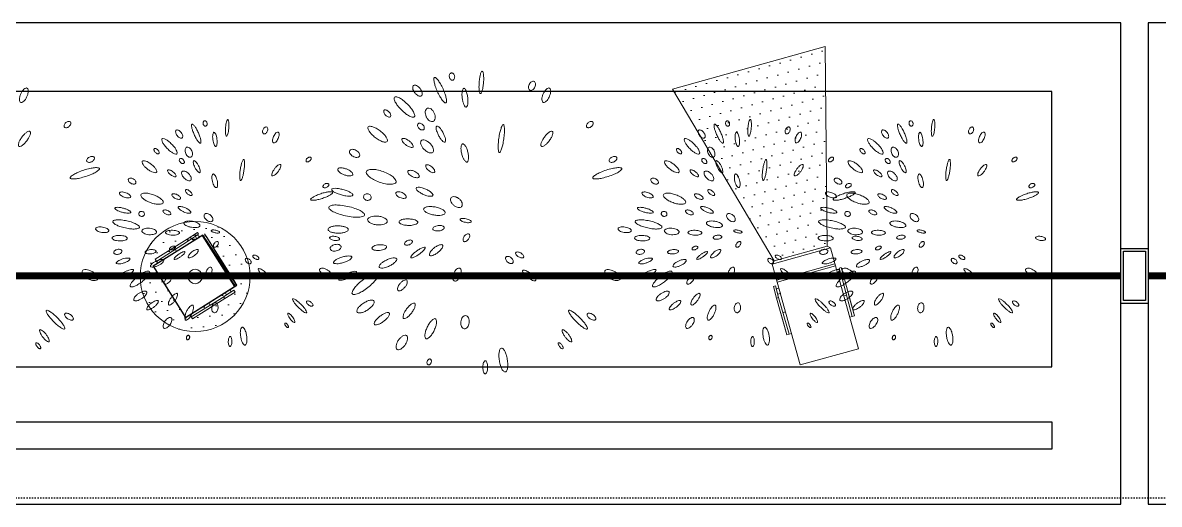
# Model space of a CAD drawing. Header units: millimetres. Extents: x 2562 to 7288, y 778 to 5635.
# Drawn here: x 5480.8 to 5563.4, y 969.2 to 1004.2 of the extents above; entities that cross this region are included whole.
import ezdxf

# ---------------------------------------------------------------- set-up
doc = ezdxf.new("R2010")
doc.units = ezdxf.units.MM
doc.set_wipeout_variables(frame=1)
doc.linetypes.add('HIDDEN', pattern=[0.375, 0.25, -0.125])
for name, color, linetype in [('0-gnl-gor3', 252, 'Continuous'), ('0-gnl-gor5', 254, 'Continuous'), ('0-gnl-ust', 191, 'HIDDEN'), ('2-tef-aksesuar', 30, 'Continuous'), ('yeni string aydinlatma', 30, 'Continuous')]:
    doc.layers.add(name, color=color, linetype=linetype)
doc.layers.add('ONOFF_LI-11', color=7, linetype='Continuous', lineweight=0, true_color=0xcc33a1)
doc.linetypes.add('ZIGZAG', pattern='A,0.00254,-5.08,[131,ltypeshp.shx,S=5.08,R=0,X=-5.08,Y=0],-10.16,[131,ltypeshp.shx,S=5.08,R=180,X=5.08,Y=0],-5.08', length=20.32254)

# ---------------------------------------------------------------- blocks, each defined once
blk = doc.blocks.new('LI-11')
blk.add_wipeout([(-2.2, 3.187), (2.2, 3.187), (2.2, 0.81), (2.555, 0.81), (2.555, -2.833), (2.405, -2.833), (2.405, -2.558), (2.2, -2.558), (2.2, -4.413), (2, -4.613), (-2, -4.613), (-2.2, -4.413), (-2.2, -2.608), (-2.4, -2.608), (-2.4, -2.833), (-2.55, -2.833), (-2.555, 0.81), (-2.2, 0.81)]).dxf.layer = 'ONOFF_LI-11'
at = {"layer": 'ONOFF_LI-11', "ltscale": 3, "true_color": 0xf4cd0b}
h = blk.add_hatch(dxfattribs=at)
h.set_pattern_fill('DOTS', color=40, scale=0.5)
h.paths.add_polyline_path([(-5.754, -18.622), (5.754, -18.622), (2, -4.613), (-2, -4.613)])
at = {"layer": 'ONOFF_LI-11', "color": 251, "ltscale": 3}
for p, q in [((-2.2, 0.81), (-2.555, 0.81)), ((-2.555, 0.81), (-2.555, -0.81)), ((2.2, 0.81), (2.555, 0.81)), ((2.555, 0.81), (2.555, -0.81)), ((-2.2, -0.81), (-2.394, -0.81)), ((2.2, -0.81), (2.394, -0.81)), ((2.405, -1.953), (2.555, -1.953))]:
    blk.add_line(p, q, dxfattribs=at)
at = {"layer": 'ONOFF_LI-11', "ltscale": 3}
for points in [[(2.2, -4.413), (2.2, 3.187), (-2.2, 3.187), (-2.2, -4.413)], [(-2.2, -3.063), (2.2, -3.063)], [(-2.2, -3.213), (2.2, -3.213)], [(-2.2, -4.413), (2.2, -4.413)], [(-2, -4.613), (-2.2, -4.413)], [(-2, -4.613), (2, -4.613)], [(-2, -4.613), (2, -4.613)], [(2, -4.613), (2.2, -4.413)]]:
    blk.add_lwpolyline(points, dxfattribs=at)
at = {"layer": 'ONOFF_LI-11', "color": 251, "ltscale": 3}
for points in [[(-2.555, -1.953), (-2.555, 0.81)], [(-2.405, -1.953), (-2.378, 0.81)], [(2.405, -1.953), (2.378, 0.81)], [(2.555, -1.953), (2.555, 0.81)]]:
    blk.add_lwpolyline(points, dxfattribs=at)
for points in [[(-2.55, -2.833), (-2.4, -2.833), (-2.4, -1.953), (-2.55, -1.953)], [(-2.4, -2.208), (-2.2, -2.208), (-2.2, -2.608), (-2.4, -2.608)], [(2.2, -2.258), (2.405, -2.258), (2.405, -2.558), (2.2, -2.558)], [(2.405, -1.953), (2.555, -1.953), (2.555, -2.833), (2.405, -2.833)]]:
    blk.add_lwpolyline(points, close=True, dxfattribs=at)
at = {"layer": 'ONOFF_LI-11', "color": 40, "ltscale": 3, "true_color": 0xf4cd0b}
blk.add_lwpolyline([(-5.754, -18.622), (5.754, -18.622), (2, -4.613), (-2, -4.613), (-5.754, -18.622)], dxfattribs=at)
blk = doc.blocks.new('BP_Abelia grandiflora')
at = {"layer": '0-gnl-gor5', "lineweight": 9}
for points in [[(-0.0439, 0.2257, 0.261938), (-0.0448, 0.2249, 0.075007), (-0.0454, 0.2211, 0.035692), (-0.0451, 0.2169, 0.025978), (-0.044, 0.2111, 0.025978), (-0.0423, 0.2055, 0.035692), (-0.0406, 0.2017, 0.075007), (-0.0383, 0.1986, 0.261938), (-0.0372, 0.1982, 0.261938), (-0.0363, 0.199, 0.075007), (-0.0357, 0.2029, 0.035692), (-0.036, 0.2071, 0.025978), (-0.0371, 0.2128, 0.025978), (-0.0388, 0.2184, 0.035692), (-0.0405, 0.2223, 0.075007), (-0.0428, 0.2254, 0.261938)], [(-0.0182, 0.2289, 0.243416), (-0.0193, 0.2281, 0.082852), (-0.0205, 0.2245, 0.04109), (-0.0209, 0.2203, 0.030206), (-0.0205, 0.2146, 0.030206), (-0.0194, 0.209, 0.04109), (-0.018, 0.205, 0.082852), (-0.0159, 0.2019, 0.243416), (-0.0146, 0.2014, 0.243416), (-0.0135, 0.2022, 0.082852), (-0.0123, 0.2058, 0.04109), (-0.012, 0.21, 0.030206), (-0.0124, 0.2157, 0.030206), (-0.0135, 0.2213, 0.04109), (-0.0149, 0.2252, 0.082852), (-0.0169, 0.2284, 0.243416)], [(0.0025, 0.2302, 0.154562), (0.0008, 0.2297, 0.106795), (-0.0008, 0.2278, 0.073326), (-0.0017, 0.2253, 0.059836), (-0.002, 0.222, 0.059836), (-0.0016, 0.2187, 0.073326), (-0.0005, 0.2163, 0.106795), (0.0013, 0.2145, 0.154562), (0.003, 0.214, 0.154562), (0.0046, 0.2146, 0.106795), (0.0063, 0.2165, 0.073326), (0.0072, 0.219, 0.059836), (0.0075, 0.2223, 0.059836), (0.007, 0.2255, 0.073326), (0.0059, 0.228, 0.106795), (0.0042, 0.2298, 0.154562)], [(0.0309, 0.2284, 0.217322), (0.0291, 0.228, 0.092688), (0.0264, 0.2249, 0.049364), (0.0246, 0.2208, 0.036974), (0.023, 0.215, 0.036974), (0.0223, 0.209, 0.049364), (0.0226, 0.2045, 0.092688), (0.024, 0.2006, 0.217322), (0.0255, 0.1996, 0.217322), (0.0273, 0.2, 0.092688), (0.03, 0.2031, 0.049364), (0.0318, 0.2072, 0.036974), (0.0334, 0.213, 0.036974), (0.0341, 0.219, 0.049364), (0.0338, 0.2235, 0.092688), (0.0324, 0.2274, 0.217322)], [(0.0625, 0.2217, 0.256191), (0.0601, 0.2214, 0.077505), (0.0549, 0.2164, 0.037329), (0.0505, 0.2097, 0.027247), (0.0458, 0.1998, 0.027247), (0.0422, 0.1895, 0.037329), (0.0406, 0.1816, 0.077505), (0.0407, 0.1744, 0.256191), (0.0422, 0.1726, 0.256191), (0.0445, 0.1728, 0.077505), (0.0497, 0.1779, 0.037329), (0.0541, 0.1846, 0.027247), (0.0588, 0.1944, 0.027247), (0.0624, 0.2048, 0.037329), (0.0641, 0.2126, 0.077505), (0.0639, 0.2199, 0.256191)], [(-0.0949, 0.2077, 0.206976), (-0.0962, 0.2062, 0.096084), (-0.0969, 0.2021, 0.052894), (-0.0962, 0.1976, 0.039992), (-0.0943, 0.1919, 0.039992), (-0.0914, 0.1866, 0.052894), (-0.0886, 0.183, 0.096084), (-0.0851, 0.1807, 0.206976), (-0.0831, 0.1807, 0.206976), (-0.0818, 0.1821, 0.096084), (-0.0811, 0.1862, 0.052894), (-0.0818, 0.1908, 0.039992), (-0.0837, 0.1965, 0.039992), (-0.0866, 0.2018, 0.052894), (-0.0894, 0.2054, 0.096084), (-0.0929, 0.2077, 0.206976)], [(-0.0624, 0.1861, 0.029169), (-0.0573, 0.1778, 0.03978), (-0.0528, 0.1723, 0.081053), (-0.0476, 0.1685, 0.247796), (-0.0454, 0.1685, 0.247796), (-0.0441, 0.1704, 0.081053), (-0.0445, 0.1768, 0.03978), (-0.0466, 0.1836, 0.029169), (-0.0507, 0.1924, 0.029169), (-0.0558, 0.2006, 0.03978), (-0.0603, 0.2061, 0.081053), (-0.0655, 0.21, 0.247796), (-0.0677, 0.2099, 0.247796), (-0.0689, 0.2081, 0.081053), (-0.0686, 0.2016, 0.03978), (-0.0665, 0.1949, 0.029169)], [(0.0872, 0.2131, 0.259831), (0.0859, 0.213, 0.07593), (0.0827, 0.2101, 0.036288), (0.0799, 0.2062, 0.026439), (0.0768, 0.2004, 0.026439), (0.0743, 0.1943, 0.036288), (0.0731, 0.1897, 0.07593), (0.0729, 0.1854, 0.259831), (0.0737, 0.1843, 0.259831), (0.0751, 0.1844, 0.07593), (0.0783, 0.1873, 0.036288), (0.0811, 0.1912, 0.026439), (0.0842, 0.197, 0.026439), (0.0866, 0.203, 0.036288), (0.0879, 0.2077, 0.07593), (0.088, 0.212, 0.259831)], [(0.1147, 0.1991, 0.205663), (0.1132, 0.1993, 0.096491), (0.1103, 0.1979, 0.053352), (0.1077, 0.1954, 0.040391), (0.105, 0.1915, 0.040391), (0.1029, 0.1873, 0.053352), (0.102, 0.1838, 0.096491), (0.1021, 0.1806, 0.205663), (0.103, 0.1793, 0.205663), (0.1046, 0.1791, 0.096491), (0.1075, 0.1806, 0.053352), (0.1101, 0.1831, 0.040391), (0.1128, 0.1869, 0.040391), (0.1148, 0.1912, 0.053352), (0.1158, 0.1946, 0.096491), (0.1157, 0.1979, 0.205663)], [(-0.1169, 0.1861, 0.228205), (-0.1179, 0.1848, 0.088786), (-0.1179, 0.181, 0.045809), (-0.1169, 0.177, 0.034018), (-0.1147, 0.1718, 0.034018), (-0.1117, 0.167, 0.045809), (-0.109, 0.1638, 0.088786), (-0.1059, 0.1617, 0.228205), (-0.1043, 0.1617, 0.228205), (-0.1034, 0.163, 0.088786), (-0.1033, 0.1668, 0.045809), (-0.1044, 0.1708, 0.034018), (-0.1066, 0.176, 0.034018), (-0.1095, 0.1808, 0.045809), (-0.1123, 0.184, 0.088786), (-0.1154, 0.1861, 0.228205)], [(-0.0073, 0.1703, 0.208148), (-0.0086, 0.1698, 0.095716), (-0.0104, 0.1674, 0.052486), (-0.0115, 0.1642, 0.039639), (-0.0122, 0.1599, 0.039639), (-0.0122, 0.1556, 0.052486), (-0.0116, 0.1523, 0.095716), (-0.0102, 0.1497, 0.208148), (-0.0089, 0.149, 0.208148), (-0.0075, 0.1495, 0.095716), (-0.0058, 0.1519, 0.052486), (-0.0047, 0.155, 0.039639), (-0.004, 0.1593, 0.039639), (-0.004, 0.1637, 0.052486), (-0.0046, 0.1669, 0.095716), (-0.006, 0.1696, 0.208148)], [(0.0349, 0.1693, 0.191592), (0.0327, 0.169, 0.100474), (0.0295, 0.1664, 0.058435), (0.0271, 0.1626, 0.044925), (0.0251, 0.1571, 0.044925), (0.0241, 0.1513, 0.058435), (0.0242, 0.1468, 0.100474), (0.0257, 0.1429, 0.191592), (0.0274, 0.1416, 0.191592), (0.0296, 0.1419, 0.100474), (0.0328, 0.1445, 0.058435), (0.0352, 0.1483, 0.044925), (0.0372, 0.1538, 0.044925), (0.0382, 0.1596, 0.058435), (0.0381, 0.1641, 0.100474), (0.0366, 0.1679, 0.191592)], [(0.0696, 0.1689, 0.110174), (0.0678, 0.1694, 0.102587), (0.0658, 0.169, 0.093413), (0.0641, 0.1678, 0.08782), (0.0629, 0.1661, 0.08782), (0.0623, 0.164, 0.093413), (0.0624, 0.162, 0.102587), (0.0634, 0.1602, 0.110174), (0.0648, 0.159, 0.110174), (0.0666, 0.1586, 0.102587), (0.0686, 0.159, 0.093413), (0.0703, 0.1601, 0.08782), (0.0716, 0.1619, 0.08782), (0.0722, 0.1639, 0.093413), (0.072, 0.166, 0.102587), (0.0711, 0.1678, 0.110174)], [(0.1382, 0.1775, 0.15118), (0.1365, 0.1782, 0.106997), (0.134, 0.1779, 0.074795), (0.1316, 0.1766, 0.061485), (0.1292, 0.1743, 0.061485), (0.1274, 0.1716, 0.074795), (0.1266, 0.169, 0.106997), (0.1268, 0.1664, 0.15118), (0.1278, 0.1649, 0.15118), (0.1295, 0.1642, 0.106997), (0.132, 0.1645, 0.074795), (0.1344, 0.1658, 0.061485), (0.1368, 0.1681, 0.061485), (0.1386, 0.1708, 0.074795), (0.1394, 0.1734, 0.106997), (0.1392, 0.176, 0.15118)], [(-0.1584, 0.1599, 0.17972), (-0.1593, 0.158, 0.103229), (-0.1587, 0.1544, 0.062965), (-0.157, 0.151, 0.049171), (-0.1537, 0.1471, 0.049171), (-0.1498, 0.144, 0.062965), (-0.1463, 0.1423, 0.103229), (-0.1427, 0.1419, 0.17972), (-0.1408, 0.1428, 0.17972), (-0.14, 0.1447, 0.103229), (-0.1405, 0.1483, 0.062965), (-0.1423, 0.1518, 0.049171), (-0.1455, 0.1556, 0.049171), (-0.1494, 0.1587, 0.062965), (-0.1529, 0.1604, 0.103229), (-0.1565, 0.1608, 0.17972)], [(-0.0361, 0.1647, 0.224678), (-0.0373, 0.1636, 0.090084), (-0.0382, 0.1598, 0.046944), (-0.0381, 0.1555, 0.034953), (-0.0369, 0.1499, 0.034953), (-0.035, 0.1445, 0.046944), (-0.0329, 0.1407, 0.090084), (-0.0301, 0.1379, 0.224678), (-0.0285, 0.1376, 0.224678), (-0.0273, 0.1387, 0.090084), (-0.0264, 0.1425, 0.046944), (-0.0265, 0.1468, 0.034953), (-0.0277, 0.1525, 0.034953), (-0.0296, 0.1579, 0.046944), (-0.0317, 0.1617, 0.090084), (-0.0345, 0.1644, 0.224678)], [(0.1041, 0.1589, 0.219849), (0.1013, 0.1592, 0.09181), (0.0958, 0.156, 0.048525), (0.0909, 0.1509, 0.036269), (0.0857, 0.1431, 0.036269), (0.0816, 0.1346, 0.048525), (0.0797, 0.1279, 0.09181), (0.0797, 0.1215, 0.219849), (0.0813, 0.1192, 0.219849), (0.084, 0.119, 0.09181), (0.0896, 0.1222, 0.048525), (0.0944, 0.1273, 0.036269), (0.0997, 0.1351, 0.036269), (0.1038, 0.1435, 0.048525), (0.1057, 0.1503, 0.09181), (0.1057, 0.1567, 0.219849)], [(-0.1156, 0.1428, 0.225102), (-0.1162, 0.1413, 0.08993), (-0.1152, 0.1376, 0.046807), (-0.1131, 0.134, 0.03484), (-0.1095, 0.1297, 0.03484), (-0.1053, 0.1259, 0.046807), (-0.1018, 0.1236, 0.08993), (-0.0982, 0.1225, 0.225102), (-0.0967, 0.123, 0.225102), (-0.0961, 0.1245, 0.08993), (-0.0971, 0.1282, 0.046807), (-0.0992, 0.1318, 0.03484), (-0.1028, 0.1361, 0.03484), (-0.1069, 0.1399, 0.046807), (-0.1104, 0.1422, 0.08993), (-0.1141, 0.1433, 0.225102)], [(-0.0742, 0.1435, 0.185857), (-0.075, 0.1421, 0.10188), (-0.0748, 0.1393, 0.060594), (-0.0736, 0.1365, 0.046923), (-0.0714, 0.1332, 0.046923), (-0.0686, 0.1304, 0.060594), (-0.066, 0.1288, 0.10188), (-0.0633, 0.1281, 0.185857), (-0.0618, 0.1286, 0.185857), (-0.061, 0.13, 0.10188), (-0.0612, 0.1328, 0.060594), (-0.0623, 0.1357, 0.046923), (-0.0646, 0.1389, 0.046923), (-0.0674, 0.1417, 0.060594), (-0.07, 0.1434, 0.10188), (-0.0727, 0.144, 0.185857)], [(0.1675, 0.1451, 0.224459), (0.1656, 0.1458, 0.090164), (0.1609, 0.1447, 0.047015), (0.1562, 0.1421, 0.035012), (0.1506, 0.1377, 0.035012), (0.1457, 0.1326, 0.047015), (0.1427, 0.1282, 0.090164), (0.1412, 0.1236, 0.224459), (0.1418, 0.1216, 0.224459), (0.1437, 0.1209, 0.090164), (0.1484, 0.122, 0.047015), (0.153, 0.1245, 0.035012), (0.1586, 0.129, 0.035012), (0.1635, 0.1341, 0.047015), (0.1665, 0.1385, 0.090164), (0.1681, 0.1431, 0.224459)], [(-0.1882, 0.1194, 0.136055), (-0.1885, 0.1183, 0.10695), (-0.1881, 0.1168, 0.081551), (-0.1873, 0.1156, 0.069671), (-0.1859, 0.1145, 0.069671), (-0.1842, 0.1138, 0.081551), (-0.1827, 0.1137, 0.10695), (-0.1813, 0.1141, 0.136055), (-0.1805, 0.1149, 0.136055), (-0.1802, 0.116, 0.10695), (-0.1805, 0.1174, 0.081551), (-0.1814, 0.1187, 0.069671), (-0.1828, 0.1198, 0.069671), (-0.1844, 0.1204, 0.081551), (-0.1859, 0.1206, 0.10695), (-0.1873, 0.1202, 0.136055)], [(-0.1503, 0.1158, 0.222164), (-0.1506, 0.1139, 0.090991), (-0.1487, 0.1099, 0.047763), (-0.1455, 0.1062, 0.035633), (-0.1404, 0.102, 0.035633), (-0.1348, 0.0986, 0.047763), (-0.1302, 0.0968, 0.090991), (-0.1258, 0.0964, 0.222164), (-0.1242, 0.0973, 0.222164), (-0.1238, 0.0992, 0.090991), (-0.1257, 0.1032, 0.047763), (-0.1289, 0.1069, 0.035633), (-0.134, 0.1111, 0.035633), (-0.1396, 0.1145, 0.047763), (-0.1442, 0.1163, 0.090991), (-0.1486, 0.1167, 0.222164)], [(-0.0304, 0.1171, 0.270783), (-0.0309, 0.1163, 0.071066), (-0.0307, 0.1129, 0.033234), (-0.0297, 0.1092, 0.024094), (-0.0277, 0.1044, 0.024094), (-0.0252, 0.0997, 0.033234), (-0.0231, 0.0966, 0.071066), (-0.0205, 0.0942, 0.270783), (-0.0196, 0.0941, 0.270783), (-0.019, 0.0949, 0.071066), (-0.0193, 0.0984, 0.033234), (-0.0203, 0.1021, 0.024094), (-0.0223, 0.1069, 0.024094), (-0.0248, 0.1115, 0.033234), (-0.0269, 0.1146, 0.071066), (-0.0294, 0.117, 0.270783)], [(-0.0097, 0.1225, 0.164937), (-0.0107, 0.1219, 0.10574), (-0.0115, 0.1203, 0.068929), (-0.0118, 0.1184, 0.055121), (-0.0115, 0.1159, 0.055121), (-0.0107, 0.1136, 0.068929), (-0.0096, 0.112, 0.10574), (-0.0081, 0.1109, 0.164937), (-0.007, 0.1108, 0.164937), (-0.006, 0.1114, 0.10574), (-0.0051, 0.113, 0.068929), (-0.0049, 0.115, 0.055121), (-0.0051, 0.1174, 0.055121), (-0.006, 0.1197, 0.068929), (-0.007, 0.1213, 0.10574), (-0.0085, 0.1224, 0.164937)], [(0.0237, 0.1248, 0.221241), (0.0221, 0.1244, 0.091319), (0.0196, 0.1216, 0.048066), (0.0178, 0.1178, 0.035885), (0.0163, 0.1124, 0.035885), (0.0156, 0.1069, 0.048066), (0.0158, 0.1028, 0.091319), (0.017, 0.0992, 0.221241), (0.0183, 0.0982, 0.221241), (0.0199, 0.0986, 0.091319), (0.0224, 0.1014, 0.048066), (0.0241, 0.1052, 0.035885), (0.0256, 0.1105, 0.035885), (0.0263, 0.1161, 0.048066), (0.0262, 0.1202, 0.091319), (0.025, 0.1238, 0.221241)], [(0.0661, 0.1221, 0.181524), (0.0647, 0.1224, 0.10285), (0.0625, 0.1216, 0.062262), (0.0604, 0.12, 0.048498), (0.0583, 0.1175, 0.048498), (0.0568, 0.1145, 0.062262), (0.0561, 0.1121, 0.10285), (0.0562, 0.1097, 0.181524), (0.057, 0.1086, 0.181524), (0.0584, 0.1082, 0.10285), (0.0606, 0.109, 0.062262), (0.0627, 0.1106, 0.048498), (0.0648, 0.1132, 0.048498), (0.0663, 0.1161, 0.062262), (0.067, 0.1186, 0.10285), (0.0669, 0.121, 0.181524)], [(0.1873, 0.118, 0.167836), (0.1863, 0.1188, 0.105336), (0.1844, 0.119, 0.067731), (0.1823, 0.1185, 0.053888), (0.18, 0.1173, 0.053888), (0.178, 0.1156, 0.067731), (0.1767, 0.1139, 0.105336), (0.1762, 0.112, 0.167836), (0.1765, 0.1108, 0.167836), (0.1775, 0.1101, 0.105336), (0.1794, 0.1099, 0.067731), (0.1815, 0.1103, 0.053888), (0.1838, 0.1116, 0.053888), (0.1858, 0.1133, 0.067731), (0.1871, 0.1149, 0.105336), (0.1876, 0.1168, 0.167836)], [(0.094, 0.0995, 0.190551), (0.0926, 0.0999, 0.100739), (0.0901, 0.0991, 0.058823), (0.0878, 0.0973, 0.045281), (0.0853, 0.0945, 0.045281), (0.0834, 0.0913, 0.058823), (0.0825, 0.0885, 0.100739), (0.0824, 0.0859, 0.190551), (0.0832, 0.0847, 0.190551), (0.0846, 0.0843, 0.100739), (0.0871, 0.0852, 0.058823), (0.0894, 0.0869, 0.045281), (0.0919, 0.0897, 0.045281), (0.0938, 0.0929, 0.058823), (0.0947, 0.0957, 0.100739), (0.0948, 0.0983, 0.190551)], [(0.1418, 0.0995, 0.211516), (0.1406, 0.1001, 0.094634), (0.1379, 0.0995, 0.051326), (0.1352, 0.098, 0.038641), (0.132, 0.0955, 0.038641), (0.1293, 0.0925, 0.051326), (0.1277, 0.0899, 0.094634), (0.1269, 0.0872, 0.211516), (0.1274, 0.086, 0.211516), (0.1285, 0.0855, 0.094634), (0.1313, 0.0861, 0.051326), (0.134, 0.0875, 0.038641), (0.1371, 0.0901, 0.038641), (0.1398, 0.0931, 0.051326), (0.1415, 0.0957, 0.094634), (0.1422, 0.0983, 0.211516)], [(0.2035, 0.1, 0.241866), (0.2017, 0.1009, 0.08348), (0.1962, 0.1001, 0.041558), (0.1905, 0.0976, 0.030579), (0.1834, 0.0932, 0.030579), (0.1768, 0.088, 0.041558), (0.1726, 0.0835, 0.08348), (0.1699, 0.0786, 0.241866), (0.1702, 0.0766, 0.241866), (0.172, 0.0756, 0.08348), (0.1775, 0.0765, 0.041558), (0.1832, 0.0789, 0.030579), (0.1903, 0.0833, 0.030579), (0.1969, 0.0886, 0.041558), (0.2011, 0.0931, 0.08348), (0.2038, 0.098, 0.241866)], [(-0.0318, 0.0896, 0.218092), (-0.0326, 0.0885, 0.092422), (-0.0328, 0.0851, 0.049107), (-0.0319, 0.0815, 0.036758), (-0.0299, 0.077, 0.036758), (-0.0273, 0.0729, 0.049107), (-0.0248, 0.0701, 0.092422), (-0.022, 0.0684, 0.218092), (-0.0205, 0.0685, 0.218092), (-0.0196, 0.0696, 0.092422), (-0.0195, 0.073, 0.049107), (-0.0203, 0.0766, 0.036758), (-0.0223, 0.0811, 0.036758), (-0.025, 0.0852, 0.049107), (-0.0274, 0.088, 0.092422), (-0.0303, 0.0897, 0.218092)], [(0.0359, 0.0865, 0.213517), (0.0338, 0.0863, 0.093974), (0.0304, 0.0835, 0.050644), (0.0276, 0.0795, 0.038059), (0.0249, 0.0736, 0.038059), (0.0232, 0.0674, 0.050644), (0.0227, 0.0625, 0.093974), (0.0236, 0.0581, 0.213517), (0.025, 0.0567, 0.213517), (0.0271, 0.0569, 0.093974), (0.0305, 0.0597, 0.050644), (0.0333, 0.0637, 0.038059), (0.036, 0.0696, 0.038059), (0.0377, 0.0759, 0.050644), (0.0382, 0.0807, 0.093974), (0.0373, 0.0851, 0.213517)], [(0.0679, 0.0919, 0.234361), (0.0665, 0.0921, 0.086447), (0.0632, 0.0903, 0.043866), (0.0603, 0.0875, 0.032434), (0.0569, 0.0832, 0.032434), (0.0542, 0.0785, 0.043866), (0.0527, 0.0747, 0.086447), (0.0523, 0.071, 0.234361), (0.053, 0.0698, 0.234361), (0.0544, 0.0696, 0.086447), (0.0576, 0.0714, 0.043866), (0.0606, 0.0742, 0.032434), (0.0639, 0.0785, 0.032434), (0.0667, 0.0832, 0.043866), (0.0681, 0.087, 0.086447), (0.0686, 0.0907, 0.234361)], [(0.0052, 0.0784, 0.182227), (0.0039, 0.0779, 0.102698), (0.0023, 0.0761, 0.061989), (0.0013, 0.0736, 0.048238), (0.0008, 0.0702, 0.048238), (0.001, 0.0668, 0.061989), (0.0017, 0.0643, 0.102698), (0.003, 0.0623, 0.182227), (0.0043, 0.0617, 0.182227), (0.0056, 0.0621, 0.102698), (0.0072, 0.064, 0.061989), (0.0082, 0.0665, 0.048238), (0.0087, 0.0698, 0.048238), (0.0085, 0.0732, 0.061989), (0.0079, 0.0758, 0.102698), (0.0065, 0.0778, 0.182227)], [(0.0981, 0.0721, 0.189405), (0.0969, 0.0727, 0.101026), (0.0946, 0.0725, 0.059252), (0.0923, 0.0715, 0.045676), (0.0897, 0.0696, 0.045676), (0.0874, 0.0673, 0.059252), (0.086, 0.0651, 0.101026), (0.0855, 0.0629, 0.189405), (0.0859, 0.0617, 0.189405), (0.087, 0.0611, 0.101026), (0.0893, 0.0613, 0.059252), (0.0916, 0.0623, 0.045676), (0.0943, 0.0642, 0.045676), (0.0966, 0.0665, 0.059252), (0.0979, 0.0686, 0.101026), (0.0985, 0.0709, 0.189405)], [(0.1346, 0.0725, 0.173385), (0.1328, 0.0738, 0.104439), (0.1293, 0.0741, 0.065477), (0.1255, 0.0731, 0.051621), (0.1212, 0.0708, 0.051621), (0.1175, 0.0676, 0.065477), (0.1152, 0.0645, 0.104439), (0.1142, 0.0611, 0.173385), (0.1147, 0.059, 0.173385), (0.1165, 0.0577, 0.104439), (0.1201, 0.0574, 0.065477), (0.1238, 0.0584, 0.051621), (0.1281, 0.0607, 0.051621), (0.1318, 0.0639, 0.065477), (0.1341, 0.067, 0.104439), (0.1351, 0.0704, 0.173385)], [(0.1594, 0.073, 0.141068), (0.1582, 0.0738, 0.107148), (0.1564, 0.0742, 0.079281), (0.1545, 0.0738, 0.066799), (0.1524, 0.0727, 0.066799), (0.1507, 0.0711, 0.079281), (0.1497, 0.0694, 0.107148), (0.1494, 0.0676, 0.141068), (0.1499, 0.0662, 0.141068), (0.151, 0.0653, 0.107148), (0.1529, 0.065, 0.079281), (0.1548, 0.0654, 0.066799), (0.1569, 0.0665, 0.066799), (0.1586, 0.0681, 0.079281), (0.1596, 0.0698, 0.107148), (0.1598, 0.0716, 0.141068)], [(0.2153, 0.0698, 0.167894), (0.214, 0.071, 0.105327), (0.2112, 0.0717, 0.067707), (0.2082, 0.0713, 0.053864), (0.2047, 0.0699, 0.053864), (0.2015, 0.0678, 0.067707), (0.1994, 0.0656, 0.105327), (0.1983, 0.063, 0.167894), (0.1986, 0.0612, 0.167894), (0.1999, 0.06, 0.105327), (0.2026, 0.0594, 0.067707), (0.2056, 0.0598, 0.053864), (0.2092, 0.0611, 0.053864), (0.2124, 0.0632, 0.067707), (0.2144, 0.0654, 0.105327), (0.2155, 0.068, 0.167894)], [(-0.1458, 0.0585, 0.14574), (-0.1458, 0.0563, 0.107166), (-0.1443, 0.0536, 0.077192), (-0.1418, 0.0515, 0.064269), (-0.1383, 0.05, 0.064269), (-0.1344, 0.0494, 0.077192), (-0.1312, 0.0498, 0.107166), (-0.1285, 0.0512, 0.14574), (-0.1273, 0.0531, 0.14574), (-0.1273, 0.0554, 0.107166), (-0.1288, 0.0581, 0.077192), (-0.1313, 0.0601, 0.064269), (-0.1348, 0.0617, 0.064269), (-0.1387, 0.0623, 0.077192), (-0.1419, 0.0619, 0.107166), (-0.1446, 0.0604, 0.14574)], [(-0.0748, 0.0608, 0.17178), (-0.0753, 0.059, 0.104715), (-0.0743, 0.0561, 0.066124), (-0.0723, 0.0535, 0.052265), (-0.0692, 0.0509, 0.052265), (-0.0655, 0.0491, 0.066124), (-0.0623, 0.0483, 0.104715), (-0.0593, 0.0486, 0.17178), (-0.0578, 0.0498, 0.17178), (-0.0574, 0.0516, 0.104715), (-0.0583, 0.0544, 0.066124), (-0.0603, 0.057, 0.052265), (-0.0635, 0.0596, 0.052265), (-0.0672, 0.0615, 0.066124), (-0.0703, 0.0622, 0.104715), (-0.0733, 0.0619, 0.17178)], [(0.1792, 0.0558, 0.150587), (0.178, 0.0578, 0.107025), (0.1752, 0.0595, 0.075054), (0.1717, 0.06, 0.06178), (0.1675, 0.0595, 0.06178), (0.1636, 0.058, 0.075054), (0.1608, 0.056, 0.107025), (0.1591, 0.0532, 0.150587), (0.1589, 0.0509, 0.150587), (0.1601, 0.0489, 0.107025), (0.163, 0.0472, 0.075054), (0.1664, 0.0467, 0.06178), (0.1706, 0.0472, 0.06178), (0.1745, 0.0487, 0.075054), (0.1773, 0.0507, 0.107025), (0.1791, 0.0535, 0.150587)], [(-0.2157, 0.0401, 0.218506), (-0.2154, 0.0389, 0.092278), (-0.2133, 0.0371, 0.048969), (-0.2106, 0.0359, 0.036642), (-0.2068, 0.0349, 0.036642), (-0.2029, 0.0344, 0.048969), (-0.1999, 0.0346, 0.092278), (-0.1974, 0.0355, 0.218506), (-0.1967, 0.0365, 0.218506), (-0.197, 0.0376, 0.092278), (-0.199, 0.0394, 0.048969), (-0.2017, 0.0406, 0.036642), (-0.2055, 0.0416, 0.036642), (-0.2095, 0.0421, 0.048969), (-0.2124, 0.0419, 0.092278), (-0.215, 0.041, 0.218506)], [(-0.0205, 0.0374, 0.159367), (-0.0211, 0.0362, 0.106385), (-0.0211, 0.0342, 0.071268), (-0.0202, 0.0322, 0.05759), (-0.0187, 0.0301, 0.05759), (-0.0166, 0.0284, 0.071268), (-0.0147, 0.0275, 0.106385), (-0.0127, 0.0273, 0.159367), (-0.0115, 0.0279, 0.159367), (-0.0108, 0.0291, 0.106385), (-0.0109, 0.0311, 0.071268), (-0.0117, 0.0331, 0.05759), (-0.0133, 0.0352, 0.05759), (-0.0153, 0.0369, 0.071268), (-0.0173, 0.0378, 0.106385), (-0.0193, 0.0379, 0.159367)], [(0.012, 0.0369, 0.233435), (0.0111, 0.0368, 0.086805), (0.0093, 0.0354, 0.044155), (0.0079, 0.0333, 0.032669), (0.0064, 0.0302, 0.032669), (0.0053, 0.027, 0.044155), (0.0049, 0.0245, 0.086805), (0.0051, 0.0223, 0.233435), (0.0057, 0.0216, 0.233435), (0.0066, 0.0216, 0.086805), (0.0083, 0.0231, 0.044155), (0.0097, 0.0252, 0.032669), (0.0112, 0.0282, 0.032669), (0.0123, 0.0315, 0.044155), (0.0128, 0.034, 0.086805), (0.0126, 0.0362, 0.233435)], [(0.0453, 0.0441, 0.148782), (0.0434, 0.0454, 0.107096), (0.0403, 0.0456, 0.075846), (0.0371, 0.0447, 0.062692), (0.0338, 0.0425, 0.062692), (0.031, 0.0396, 0.075846), (0.0295, 0.0367, 0.107096), (0.0291, 0.0336, 0.148782), (0.03, 0.0315, 0.148782), (0.0319, 0.0302, 0.107096), (0.035, 0.03, 0.075846), (0.0382, 0.0309, 0.062692), (0.0416, 0.0331, 0.062692), (0.0443, 0.036, 0.075846), (0.0458, 0.0389, 0.107096), (0.0462, 0.042, 0.148782)], [(0.1513, 0.0468, 0.242243), (0.1503, 0.0477, 0.083327), (0.1468, 0.0483, 0.041444), (0.1429, 0.0479, 0.030488), (0.1377, 0.0467, 0.030488), (0.1327, 0.0448, 0.041444), (0.1293, 0.0429, 0.083327), (0.1267, 0.0404, 0.242243), (0.1265, 0.0392, 0.242243), (0.1274, 0.0382, 0.083327), (0.1309, 0.0377, 0.041444), (0.1348, 0.0381, 0.030488), (0.14, 0.0393, 0.030488), (0.145, 0.0412, 0.041444), (0.1484, 0.0431, 0.083327), (0.151, 0.0456, 0.242243)], [(0.2216, 0.0378, 0.277561), (0.2205, 0.0388, 0.067974), (0.2151, 0.0394, 0.031398), (0.209, 0.0388, 0.0227), (0.2009, 0.0372, 0.0227), (0.1929, 0.0348, 0.031398), (0.1873, 0.0324, 0.067974), (0.1828, 0.0293, 0.277561), (0.1824, 0.0279, 0.277561), (0.1834, 0.0269, 0.067974), (0.1889, 0.0263, 0.031398), (0.1949, 0.0269, 0.0227), (0.203, 0.0285, 0.0227), (0.211, 0.031, 0.031398), (0.2166, 0.0333, 0.067974), (0.2211, 0.0364, 0.277561)], [(0.1193, 0.0144, 0.224989), (0.1186, 0.0158, 0.089971), (0.1151, 0.0174, 0.046843), (0.1111, 0.0181, 0.03487), (0.1055, 0.0181, 0.03487), (0.1, 0.0173, 0.046843), (0.096, 0.0161, 0.089971), (0.0928, 0.014, 0.224989), (0.0922, 0.0125, 0.224989), (0.093, 0.0112, 0.089971), (0.0964, 0.0096, 0.046843), (0.1005, 0.0089, 0.03487), (0.1061, 0.0089, 0.03487), (0.1116, 0.0097, 0.046843), (0.1156, 0.0109, 0.089971), (0.1188, 0.0129, 0.224989)], [(-0.2179, 0.0108, 0.226996), (-0.2171, 0.009, 0.089235), (-0.2128, 0.0066, 0.046197), (-0.2076, 0.0053, 0.034337), (-0.2004, 0.0047, 0.034337), (-0.1932, 0.0051, 0.046197), (-0.188, 0.0062, 0.089235), (-0.1836, 0.0085, 0.226996), (-0.1827, 0.0103, 0.226996), (-0.1836, 0.0121, 0.089235), (-0.1878, 0.0145, 0.046197), (-0.1931, 0.0158, 0.034337), (-0.2003, 0.0164, 0.034337), (-0.2075, 0.016, 0.046197), (-0.2127, 0.0149, 0.089235), (-0.217, 0.0126, 0.226996)], [(0.1986, -0.0014, 0.244655), (0.198, -0.0002, 0.082347), (0.1947, 0.0016, 0.040717), (0.1907, 0.0027, 0.02991), (0.185, 0.0033, 0.02991), (0.1794, 0.0032, 0.040717), (0.1752, 0.0026, 0.082347), (0.1718, 0.0011, 0.244655), (0.1711, 0, 0.244655), (0.1716, -0.0013, 0.082347), (0.175, -0.0031, 0.040717), (0.179, -0.0041, 0.02991), (0.1846, -0.0047, 0.02991), (0.1903, -0.0046, 0.040717), (0.1944, -0.004, 0.082347), (0.1979, -0.0026, 0.244655)], [(0.2238, 0.0126, 0.132495), (0.2234, 0.014, 0.106693), (0.2222, 0.0153, 0.083176), (0.2206, 0.0161, 0.071819), (0.2184, 0.0164, 0.071819), (0.2163, 0.0161, 0.083176), (0.2146, 0.0153, 0.106693), (0.2134, 0.014, 0.132495), (0.213, 0.0126, 0.132495), (0.2134, 0.0112, 0.106693), (0.2146, 0.0098, 0.083176), (0.2163, 0.009, 0.071819), (0.2184, 0.0087, 0.071819), (0.2206, 0.009, 0.083176), (0.2222, 0.0098, 0.106693), (0.2234, 0.0112, 0.132495)], [(-0.0535, -0.0192, 0.151181), (-0.0547, -0.0184, 0.106997), (-0.0568, -0.0183, 0.074794), (-0.0589, -0.0189, 0.061485), (-0.0612, -0.0203, 0.061485), (-0.063, -0.0223, 0.074794), (-0.0641, -0.0242, 0.106997), (-0.0643, -0.0263, 0.151181), (-0.0638, -0.0276, 0.151181), (-0.0625, -0.0284, 0.106997), (-0.0605, -0.0286, 0.074794), (-0.0584, -0.028, 0.061485), (-0.0561, -0.0265, 0.061485), (-0.0542, -0.0246, 0.074794), (-0.0532, -0.0226, 0.106997), (-0.0529, -0.0206, 0.151181)], [(0.2184, -0.032, 0.290135), (0.2181, -0.0311, 0.062096), (0.2144, -0.0287, 0.028093), (0.2099, -0.0268, 0.020218), (0.2034, -0.0249, 0.020218), (0.1969, -0.0235, 0.028093), (0.192, -0.0229, 0.062096), (0.1876, -0.0232, 0.290135), (0.1869, -0.0239, 0.290135), (0.1872, -0.0249, 0.062096), (0.1909, -0.0273, 0.028093), (0.1954, -0.0291, 0.020218), (0.2018, -0.0311, 0.020218), (0.2084, -0.0325, 0.028093), (0.2132, -0.033, 0.062096), (0.2177, -0.0327, 0.290135)], [(-0.0769, -0.0398, 0.241023), (-0.078, -0.0393, 0.083819), (-0.0811, -0.0402, 0.041814), (-0.0843, -0.042, 0.030784), (-0.0881, -0.0451, 0.030784), (-0.0915, -0.0485, 0.041814), (-0.0937, -0.0514, 0.083819), (-0.0949, -0.0545, 0.241023), (-0.0946, -0.0556, 0.241023), (-0.0935, -0.0561, 0.083819), (-0.0903, -0.0552, 0.041814), (-0.0872, -0.0534, 0.030784), (-0.0834, -0.0504, 0.030784), (-0.0799, -0.0469, 0.041814), (-0.0778, -0.044, 0.083819), (-0.0766, -0.0409, 0.241023)], [(-0.0498, -0.0342, 0.175332), (-0.0509, -0.0338, 0.104088), (-0.0528, -0.0342, 0.064698), (-0.0546, -0.0353, 0.050853), (-0.0565, -0.0372, 0.050853), (-0.058, -0.0395, 0.064698), (-0.0587, -0.0415, 0.104088), (-0.0588, -0.0434, 0.175332), (-0.0582, -0.0444, 0.175332), (-0.0571, -0.0448, 0.104088), (-0.0551, -0.0444, 0.064698), (-0.0533, -0.0433, 0.050853), (-0.0514, -0.0414, 0.050853), (-0.0499, -0.0391, 0.064698), (-0.0492, -0.0371, 0.104088), (-0.0492, -0.0352, 0.175332)], [(0.1367, -0.0488, 0.30054), (0.1364, -0.0476, 0.057112), (0.1318, -0.0445, 0.025448), (0.1262, -0.0419, 0.018256), (0.1183, -0.0389, 0.018256), (0.1101, -0.0366, 0.025448), (0.1041, -0.0354, 0.057112), (0.0985, -0.0353, 0.30054), (0.0976, -0.036, 0.30054), (0.0979, -0.0371, 0.057112), (0.1025, -0.0403, 0.025448), (0.108, -0.0429, 0.018256), (0.116, -0.0458, 0.018256), (0.1242, -0.0482, 0.025448), (0.1302, -0.0493, 0.057112), (0.1358, -0.0495, 0.30054)], [(-0.199, -0.0776, 0.203392), (-0.1984, -0.078, 0.097182), (-0.1969, -0.0782, 0.054153), (-0.1953, -0.0778, 0.04109), (-0.1933, -0.077, 0.04109), (-0.1914, -0.0758, 0.054153), (-0.1902, -0.0747, 0.097182), (-0.1895, -0.0733, 0.203392), (-0.1895, -0.0726, 0.203392), (-0.1901, -0.0721, 0.097182), (-0.1916, -0.072, 0.054153), (-0.1932, -0.0723, 0.04109), (-0.1952, -0.0732, 0.04109), (-0.1971, -0.0744, 0.054153), (-0.1983, -0.0755, 0.097182), (-0.199, -0.0768, 0.203392)], [(-0.1913, -0.0915, 0.248362), (-0.1905, -0.0921, 0.080818), (-0.1875, -0.092, 0.039613), (-0.1843, -0.0911, 0.029036), (-0.1802, -0.0893, 0.029036), (-0.1764, -0.087, 0.039613), (-0.1738, -0.085, 0.080818), (-0.1719, -0.0826, 0.248362), (-0.1719, -0.0816, 0.248362), (-0.1728, -0.081, 0.080818), (-0.1758, -0.0811, 0.039613), (-0.1789, -0.082, 0.029036), (-0.183, -0.0838, 0.029036), (-0.1869, -0.0861, 0.039613), (-0.1895, -0.0881, 0.080818), (-0.1913, -0.0905, 0.248362)], [(-0.1769, -0.1172, 0.283742), (-0.1757, -0.1177, 0.065106), (-0.1707, -0.1163, 0.029758), (-0.1657, -0.1138, 0.021464), (-0.1591, -0.1096, 0.021464), (-0.1529, -0.1049, 0.029758), (-0.1488, -0.101, 0.065106), (-0.1457, -0.0969, 0.283742), (-0.1458, -0.0956, 0.283742), (-0.147, -0.0951, 0.065106), (-0.1519, -0.0965, 0.029758), (-0.157, -0.099, 0.021464), (-0.1636, -0.1032, 0.021464), (-0.1698, -0.1079, 0.029758), (-0.1739, -0.1118, 0.065106), (-0.177, -0.1159, 0.283742)], [(0.1147, -0.1173, 0.230196), (0.1152, -0.1159, 0.088039), (0.1142, -0.1123, 0.045175), (0.1121, -0.1087, 0.033499), (0.1085, -0.1045, 0.033499), (0.1044, -0.1007, 0.045175), (0.101, -0.0984, 0.088039), (0.0974, -0.0972, 0.230196), (0.096, -0.0977, 0.230196), (0.0955, -0.0991, 0.088039), (0.0965, -0.1027, 0.045175), (0.0986, -0.1063, 0.033499), (0.1021, -0.1105, 0.033499), (0.1062, -0.1143, 0.045175), (0.1097, -0.1166, 0.088039), (0.1132, -0.1178, 0.230196)], [(0.1909, -0.1037, 0.147171), (0.1914, -0.1021, 0.107141), (0.191, -0.0999, 0.076557), (0.1897, -0.0979, 0.06352), (0.1876, -0.096, 0.06352), (0.185, -0.0946, 0.076557), (0.1827, -0.0942, 0.107141), (0.1805, -0.0946, 0.147171), (0.1792, -0.0956, 0.147171), (0.1787, -0.0972, 0.107141), (0.1791, -0.0994, 0.076557), (0.1804, -0.1014, 0.06352), (0.1825, -0.1033, 0.06352), (0.1851, -0.1046, 0.076557), (0.1874, -0.1051, 0.107141), (0.1896, -0.1047, 0.147171)], [(0.1774, -0.124, 0.195041), (0.1777, -0.1223, 0.099565), (0.1765, -0.1193, 0.057161), (0.1742, -0.1165, 0.043768), (0.1706, -0.1136, 0.043768), (0.1665, -0.1114, 0.057161), (0.1631, -0.1103, 0.099565), (0.1599, -0.1104, 0.195041), (0.1585, -0.1114, 0.195041), (0.1581, -0.113, 0.099565), (0.1593, -0.1161, 0.057161), (0.1616, -0.1188, 0.043768), (0.1652, -0.1217, 0.043768), (0.1693, -0.1239, 0.057161), (0.1727, -0.125, 0.099565), (0.176, -0.1249, 0.195041)], [(-0.1656, -0.1316, 0.178273), (-0.1645, -0.1322, 0.103522), (-0.1623, -0.1319, 0.063533), (-0.1602, -0.1309, 0.049718), (-0.1579, -0.129, 0.049718), (-0.156, -0.1267, 0.063533), (-0.155, -0.1246, 0.103522), (-0.1547, -0.1224, 0.178273), (-0.1553, -0.1213, 0.178273), (-0.1564, -0.1207, 0.103522), (-0.1586, -0.121, 0.063533), (-0.1606, -0.122, 0.049718), (-0.163, -0.1239, 0.049718), (-0.1648, -0.1262, 0.063533), (-0.1659, -0.1283, 0.103522), (-0.1662, -0.1305, 0.178273)], [(-0.1142, -0.1767, 0.183113), (-0.1122, -0.1774, 0.102503), (-0.1087, -0.1765, 0.061647), (-0.1053, -0.1744, 0.047913), (-0.1016, -0.1708, 0.047913), (-0.0987, -0.1666, 0.061647), (-0.0972, -0.1628, 0.102503), (-0.097, -0.1592, 0.183113), (-0.098, -0.1573, 0.183113), (-0.1, -0.1566, 0.102503), (-0.1036, -0.1575, 0.061647), (-0.107, -0.1596, 0.047913), (-0.1107, -0.1632, 0.047913), (-0.1136, -0.1675, 0.061647), (-0.1151, -0.1712, 0.102503), (-0.1153, -0.1749, 0.183113)], [(0.044, -0.2073, 0.280106), (0.0452, -0.2064, 0.066799), (0.0464, -0.2004, 0.030719), (0.0465, -0.1937, 0.022187), (0.0456, -0.1846, 0.022187), (0.0439, -0.1755, 0.030719), (0.0419, -0.1692, 0.066799), (0.0391, -0.1638, 0.280106), (0.0377, -0.1632, 0.280106), (0.0365, -0.1642, 0.066799), (0.0352, -0.1701, 0.030719), (0.0352, -0.1768, 0.022187), (0.0361, -0.1859, 0.022187), (0.0378, -0.195, 0.030719), (0.0397, -0.2014, 0.066799), (0.0425, -0.2067, 0.280106)], [(0.1179, -0.1776, 0.145133), (0.1188, -0.1766, 0.107172), (0.1193, -0.1748, 0.077462), (0.119, -0.1729, 0.06459), (0.1181, -0.1708, 0.06459), (0.1167, -0.1689, 0.077462), (0.1151, -0.1678, 0.107172), (0.1134, -0.1674, 0.145133), (0.112, -0.1677, 0.145133), (0.1111, -0.1687, 0.107172), (0.1107, -0.1705, 0.077462), (0.1109, -0.1724, 0.06459), (0.1118, -0.1745, 0.06459), (0.1132, -0.1763, 0.077462), (0.1148, -0.1775, 0.107172), (0.1166, -0.1779, 0.145133)], [(-0.0475, -0.2051, 0.205061), (-0.0462, -0.205, 0.096676), (-0.044, -0.2033, 0.053564), (-0.0423, -0.2008, 0.040575), (-0.0407, -0.1971, 0.040575), (-0.0397, -0.1932, 0.053564), (-0.0396, -0.1902, 0.096676), (-0.0402, -0.1875, 0.205061), (-0.0412, -0.1866, 0.205061), (-0.0426, -0.1867, 0.096676), (-0.0447, -0.1884, 0.053564), (-0.0464, -0.1909, 0.040575), (-0.048, -0.1946, 0.040575), (-0.049, -0.1985, 0.053564), (-0.0492, -0.2015, 0.096676), (-0.0485, -0.2042, 0.205061)], [(0.0611, -0.2028, 0.150975), (0.0622, -0.2021, 0.107007), (0.0631, -0.2003, 0.074884), (0.0633, -0.1983, 0.061587), (0.0629, -0.1959, 0.061587), (0.0618, -0.1936, 0.074884), (0.0605, -0.1921, 0.107007), (0.0589, -0.1911, 0.150975), (0.0575, -0.1911, 0.150975), (0.0564, -0.1919, 0.107007), (0.0555, -0.1936, 0.074884), (0.0553, -0.1956, 0.061587), (0.0557, -0.1981, 0.061587), (0.0568, -0.2003, 0.074884), (0.0581, -0.2019, 0.107007), (0.0597, -0.2028, 0.150975)]]:
    blk.add_lwpolyline(points, format="xyb", close=True, dxfattribs=at)
blk = doc.blocks.new('M01-a')
at = {"layer": '0-gnl-gor3'}
blk.add_lwpolyline([(-75, 0), (75, 0), (75, 35), (-75, 35), (-75, 0)], dxfattribs=at)
for points in [[(-70, 10), (70, 10), (70, 30), (-70, 30)], [(-70, 6), (70, 6), (70, 4), (-70, 4)]]:
    blk.add_lwpolyline(points, close=True, dxfattribs=at)
at = {"layer": '0-gnl-gor3', "rotation": 99.98892723751042}
for p, xscale, yscale, zscale in [((-60.993, 20.439), 49.99999999999857, 49.99999999999857, 49.99999999999857), ((-8.995, 20.439), 49.99999999999857, 49.99999999999857, 49.99999999999857), ((28.95, 20.439), 49.99999999999857, 49.99999999999857, 49.99999999999857), ((10.394, 19.69), 37.49999999999898, 37.49999999999898, 37.49999999999898), ((48.338, 19.69), 37.49999999999898, 37.49999999999898, 37.49999999999898), ((61.661, 19.69), 37.49999999999898, 37.49999999999898, 37.49999999999898)]:
    blk.add_blockref('BP_Abelia grandiflora', p, dxfattribs=dict(at, xscale=xscale, yscale=yscale, zscale=zscale))
blk = doc.blocks.new('STRING LIGHT')
at = {"layer": 'ONOFF_LI-11', "ltscale": 3, "true_color": 0xf4cd0b}
h = blk.add_hatch(dxfattribs=at)
h.set_pattern_fill('DOTS', color=40, scale=0.5, angle=122.183569)
edge = h.paths.add_edge_path()
edge.add_arc((-61887.925, -18703.988), 4, 0, 360)
h.paths.add_polyline_path([(-61890.965, -18703.239), (-61888.621, -18706.963), (-61884.895, -18704.618), (-61887.365, -18700.974)], flags=16)
at = {"layer": '2-tef-aksesuar', "ltscale": 0.4, "elevation": 555.591}
blk.add_lwpolyline([(-61890.965, -18703.239), (-61888.621, -18706.963), (-61884.895, -18704.618), (-61887.365, -18700.974)], close=True, dxfattribs=at)
at = {"layer": 'ONOFF_LI-11', "color": 251, "ltscale": 3}
for p, q in [((-61888.414, -18701.391, 555.591), (-61888.494, -18701.264, 555.591)), ((-61890.832, -18702.736, 555.591), (-61889.461, -18701.873, 555.591)), ((-61889.272, -18702.174, 555.591), (-61889.375, -18702.009, 555.591)), ((-61890.643, -18703.037, 555.591), (-61890.832, -18702.736, 555.591)), ((-61888.11, -18707.061, 555.591), (-61886.739, -18706.198, 555.591)), ((-61886.928, -18705.898, 555.591), (-61886.825, -18706.062, 555.591)), ((-61888.299, -18706.76, 555.591), (-61888.11, -18707.061, 555.591))]:
    blk.add_line(p, q, dxfattribs=at)
at = {"layer": 'ONOFF_LI-11', "color": 251, "ltscale": 3, "elevation": 555.591}
for points in [[(-61888.414, -18701.391), (-61888.494, -18701.264), (-61887.749, -18700.795), (-61887.669, -18700.922)], [(-61888.046, -18701.402), (-61888.156, -18701.229), (-61887.902, -18701.069), (-61887.792, -18701.243)], [(-61885.03, -18705.117), (-61885.109, -18704.99), (-61885.854, -18705.458), (-61885.774, -18705.585)], [(-61885.638, -18705.323), (-61885.745, -18705.153), (-61885.406, -18704.94), (-61885.3, -18705.109)]]:
    blk.add_lwpolyline(points, close=True, dxfattribs=at)
at = {"layer": 'ONOFF_LI-11', "ltscale": 3, "elevation": 555.591}
for points in [[(-61884.895, -18704.618), (-61887.238, -18700.894)], [(-61887.407, -18701), (-61890.965, -18703.239), (-61888.621, -18706.963), (-61885.064, -18704.724)], [(-61885.064, -18704.724), (-61887.407, -18701)], [(-61887.132, -18701.063), (-61887.407, -18701)], [(-61885.021, -18704.698), (-61887.365, -18700.974)], [(-61885.001, -18704.448), (-61887.132, -18701.063)], [(-61885.001, -18704.448), (-61887.132, -18701.063)], [(-61885.001, -18704.448), (-61885.064, -18704.724)]]:
    blk.add_lwpolyline(points, dxfattribs=at)
at = {"layer": 'ONOFF_LI-11', "color": 251, "ltscale": 3, "elevation": 555.591}
for points in [[(-61888.494, -18701.264), (-61890.832, -18702.736)], [(-61888.414, -18701.391), (-61890.738, -18702.885)], [(-61885.851, -18705.462), (-61888.204, -18706.912)], [(-61885.772, -18705.589), (-61888.11, -18707.061)]]:
    blk.add_lwpolyline(points, dxfattribs=at)
at = {"layer": 'ONOFF_LI-11', "color": 40, "ltscale": 3, "true_color": 0xf4cd0b}
for radius in [4, 0.523]:
    blk.add_circle((-61887.925, -18703.988), radius, dxfattribs=at)

msp = doc.modelspace()

# ---------------------------------------------------------------- linework, layer by layer
at = {"layer": '0-gnl-ust', "ltscale": 0.4}
msp.add_line((4262.288, 969.618, -730.376), (6036.666, 969.618), dxfattribs=at)
at = {"layer": 'yeni string aydinlatma', "ltscale": 0.4, "elevation": 1382.905}
for points in [[(5562.561, 983.761), (5560.561, 983.761), (5560.561, 987.761), (5562.561, 987.761)], [(5562.361, 983.961), (5560.761, 983.961), (5560.761, 987.561), (5562.361, 987.561)]]:
    msp.add_lwpolyline(points, close=True, dxfattribs=at)
at = {"layer": 'yeni string aydinlatma', "linetype": 'ZIGZAG', "ltscale": 0.01, "const_width": 0.5, "elevation": 1382.905}
msp.add_lwpolyline([(5562.561, 985.761), (5862.561, 985.761)], dxfattribs=at)

# ---------------------------------------------------------------- block references
at = {"layer": '0-gnl-gor3'}
msp.add_blockref('M01-a', (5637.561, 969.16, 1382.905), dxfattribs=at)
at = {"layer": 'ONOFF_LI-11', "xscale": -1, "rotation": 195.5626832185044}
msp.add_blockref('LI-11', (5538.557, 982.945, 1382.905), dxfattribs=at)
at = {"layer": 'yeni string aydinlatma'}
msp.add_blockref('STRING LIGHT', (67381.271, 19689.702, 1382.905), dxfattribs=at)

# ---------------------------------------------------------------- next in the draw order: linework, layer by layer
at = {"layer": 'yeni string aydinlatma', "linetype": 'ZIGZAG', "ltscale": 0.01, "const_width": 0.5, "elevation": 1382.905}
msp.add_lwpolyline([(5260.561, 985.761), (5560.561, 985.761)], dxfattribs=at)

# ---------------------------------------------------------------- next in the draw order: block references
at = {"layer": '0-gnl-gor3'}
msp.add_blockref('M01-a', (5485.561, 969.16, 1382.905), dxfattribs=at)

doc.saveas('drawing.dxf')
